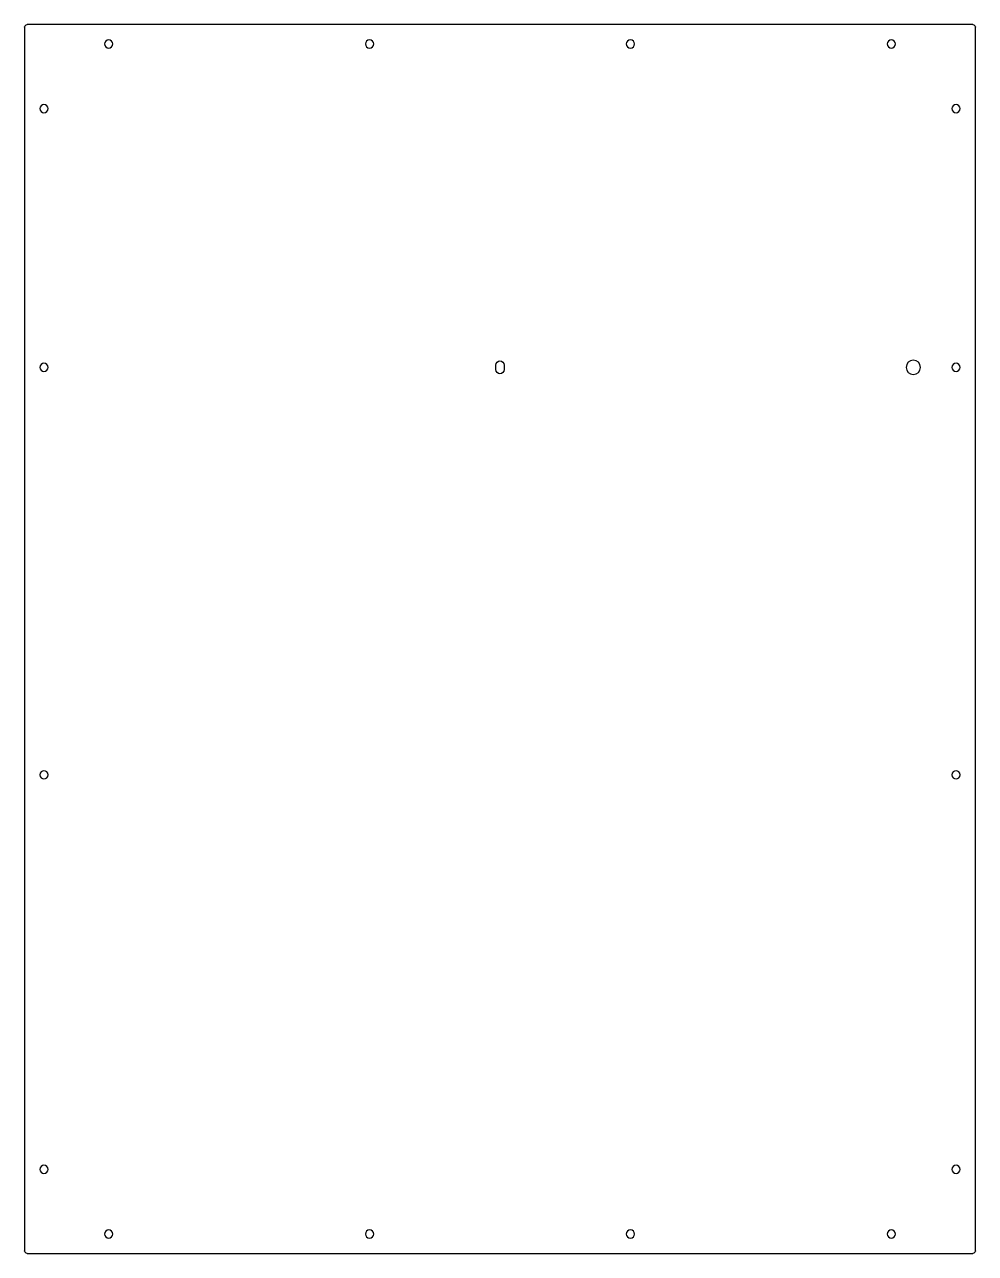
# Model space of a CAD drawing. Header units: millimetres. Extents: x -367 to 368, y -475 to 475.
import ezdxf

# ---------------------------------------------------------------- set-up
doc = ezdxf.new("R2010")
doc.units = ezdxf.units.MM
doc.layers.get('0').update_dxf_attribs({"linetype": 'CONTINUOUS'})

msp = doc.modelspace()

# ---------------------------------------------------------------- linework, layer by layer
for p, q in [((-367.5, 473, -8), (-367.5, -473, -8)), ((365.5, 475, -8), (-365.5, 475, -8)), ((367.5, -473, -8), (367.5, 473, -8)), ((-3.2, 208.25, -8), (-3.2, 211.75, -8)), ((3.2, 211.75, -8), (3.2, 208.25, -8)), ((-365.5, -475, -8), (365.5, -475, -8))]:
    msp.add_line(p, q)
at = {"extrusion": (-1.22465e-16, -1.38966e-22, -1)}
for centre, radius in [((302.5, 460, 8), 3.2), ((100.83, 460, 8), 3.2), ((-100.83, 460, 8), 3.2), ((-302.5, 460, 8), 3.2), ((352.5, 410, 8), 3.2), ((-352.5, 410, 8), 3.2), ((352.5, 210, 8), 3.2), ((-319.5, 210, 8), 5.5), ((-352.5, 210, 8), 3.2), ((352.5, -105, 8), 3.2), ((-352.5, -105, 8), 3.2), ((352.5, -410, 8), 3.2), ((-352.5, -410, 8), 3.2), ((302.5, -460, 8), 3.2), ((100.83, -460, 8), 3.2), ((-100.83, -460, 8), 3.2), ((-302.5, -460, 8), 3.2)]:
    msp.add_circle(centre, radius, dxfattribs=at)
for centre, radius, start, end in [((365.5, 473, 8), 2, 0, 90), ((-365.5, 473, 8), 2, 90, 180), ((0, 211.75, 8), 3.2, 0, 180), ((0, 208.25, 8), 3.2, -180, 0), ((365.5, -473, 8), 2, -90, 0), ((-365.5, -473, 8), 2, 180, 270)]:
    msp.add_arc(centre, radius, start, end, dxfattribs=at)

doc.saveas('drawing.dxf')
